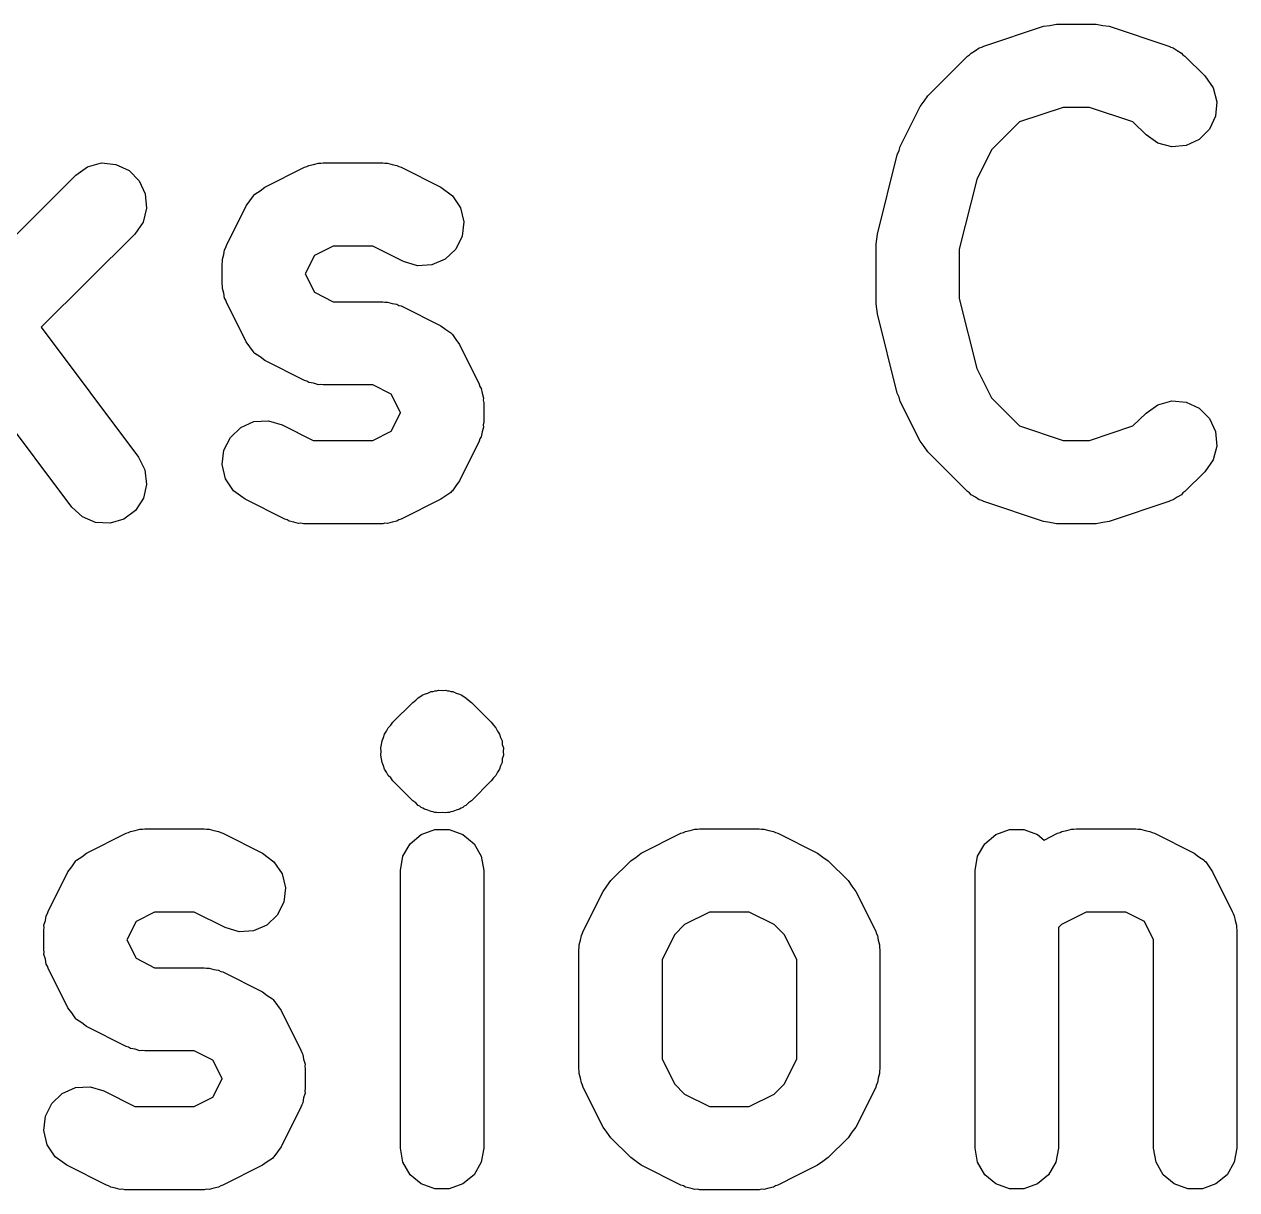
# Model space of a CAD drawing. Extents: x 94.4 to 182.1, y -155.6 to -78.6.
# Drawn here: x 133.43 to 137.8, y -155.263 to -151.063 of the extents above; entities that cross this region are included whole.
import ezdxf

# ---------------------------------------------------------------- set-up
doc = ezdxf.new("R2010")
doc.units = 0
doc.header["$MEASUREMENT"] = 0
doc.layers.add('BLACK', color=7, linetype='CONTINUOUS')

msp = doc.modelspace()

# ---------------------------------------------------------------- linework, layer by layer
at = {"layer": 'BLACK'}
for p, q in [((136.8882, -151.1418), (137.1032, -151.0698)), ((137.1032, -151.0698), (137.1262, -151.0668)), ((137.1262, -151.0668), (137.1502, -151.0628)), ((137.1502, -151.0628), (137.2932, -151.0628)), ((137.2932, -151.0628), (137.3172, -151.0668)), ((137.3172, -151.0668), (137.3402, -151.0698)), ((137.3402, -151.0698), (137.5552, -151.1418)), ((136.8432, -151.1668), (136.8582, -151.1578)), ((136.8582, -151.1578), (136.8722, -151.1478)), ((136.8722, -151.1478), (136.8812, -151.1458)), ((136.8812, -151.1458), (136.8882, -151.1418)), ((137.5552, -151.1418), (137.5622, -151.1458)), ((137.5622, -151.1458), (137.5712, -151.1478)), ((137.5712, -151.1478), (137.5852, -151.1578)), ((137.5852, -151.1578), (137.6012, -151.1668)), ((136.6872, -151.3208), (136.8302, -151.1778)), ((136.8302, -151.1778), (136.8372, -151.1728)), ((136.8372, -151.1728), (136.8432, -151.1668)), ((137.6012, -151.1668), (137.6062, -151.1728)), ((137.6062, -151.1728), (137.6132, -151.1778)), ((137.6132, -151.1778), (137.6852, -151.2488)), ((137.6852, -151.2488), (137.7152, -151.2918)), ((136.6732, -151.3398), (136.6872, -151.3208)), ((137.7152, -151.2918), (137.7282, -151.3418)), ((136.5872, -151.5028), (136.6592, -151.3598)), ((136.6592, -151.3598), (136.6732, -151.3398)), ((137.1742, -151.3628), (137.0172, -151.4148)), ((137.2692, -151.3628), (137.1742, -151.3628)), ((137.4262, -151.4148), (137.2692, -151.3628)), ((137.7282, -151.3418), (137.7242, -151.3938)), ((137.0172, -151.4148), (136.9162, -151.5158)), ((137.4732, -151.4608), (137.4262, -151.4148)), ((137.7242, -151.3938), (137.7022, -151.4408)), ((137.5152, -151.4908), (137.4732, -151.4608)), ((137.7022, -151.4408), (137.6652, -151.4778)), ((136.5832, -151.5178), (136.5872, -151.5028)), ((137.5662, -151.5048), (137.5152, -151.4908)), ((137.6182, -151.4998), (137.5662, -151.5048)), ((137.6652, -151.4778), (137.6182, -151.4998)), ((136.5052, -151.8188), (136.5762, -151.5328)), ((136.5762, -151.5328), (136.5832, -151.5178)), ((136.9162, -151.5158), (136.8632, -151.6218)), ((133.6162, -151.6068), (133.6582, -151.5768)), ((133.6582, -151.5768), (133.7082, -151.5628)), ((133.7082, -151.5628), (133.7602, -151.5678)), ((133.7602, -151.5678), (133.8082, -151.5898)), ((133.8082, -151.5898), (133.8442, -151.6268)), ((134.2972, -151.6498), (134.4402, -151.5778)), ((134.4402, -151.5778), (134.4482, -151.5758)), ((134.4482, -151.5758), (134.4562, -151.5718)), ((134.4562, -151.5718), (134.4732, -151.5688)), ((134.4732, -151.5688), (134.4902, -151.5638)), ((134.4902, -151.5638), (134.4992, -151.5638)), ((134.4992, -151.5638), (134.5072, -151.5628)), ((134.5072, -151.5628), (134.7222, -151.5628)), ((134.7222, -151.5628), (134.7302, -151.5638)), ((134.7302, -151.5638), (134.7392, -151.5638)), ((134.7392, -151.5638), (134.7562, -151.5688)), ((134.7562, -151.5688), (134.7732, -151.5718)), ((134.7732, -151.5718), (134.7802, -151.5758)), ((134.7802, -151.5758), (134.7892, -151.5778)), ((134.7892, -151.5778), (134.9322, -151.6498)), ((133.3002, -151.9218), (133.6162, -151.6068)), ((133.8442, -151.6268), (133.8662, -151.6738)), ((136.8632, -151.6218), (136.8002, -151.8738)), ((133.8662, -151.6738), (133.8712, -151.7258)), ((134.2432, -151.6988), (134.2562, -151.6808)), ((134.2562, -151.6808), (134.2592, -151.6778)), ((134.2592, -151.6778), (134.2612, -151.6748)), ((134.2612, -151.6748), (134.2802, -151.6628)), ((134.2802, -151.6628), (134.2972, -151.6498)), ((134.9322, -151.6498), (134.9732, -151.6808)), ((134.9732, -151.6808), (135.0022, -151.7238)), ((133.8712, -151.7258), (133.8582, -151.7758)), ((134.1592, -151.8598), (134.2302, -151.7168)), ((134.2302, -151.7168), (134.2432, -151.6988)), ((135.0022, -151.7238), (135.0142, -151.7748)), ((133.8582, -151.7758), (133.8282, -151.8188)), ((135.0142, -151.7748), (135.0082, -151.8268)), ((133.8282, -151.8188), (133.4912, -152.1548)), ((135.0082, -151.8268), (134.9852, -151.8728)), ((136.5002, -151.8548), (136.5032, -151.8368)), ((136.5002, -152.0698), (136.5002, -151.8548)), ((136.5032, -151.8368), (136.5052, -151.8188)), ((134.1442, -151.9098), (134.1492, -151.8928)), ((134.1492, -151.8928), (134.1522, -151.8758)), ((134.1522, -151.8758), (134.1562, -151.8678)), ((134.1562, -151.8678), (134.1592, -151.8598)), ((134.4762, -151.8958), (134.4432, -151.9618)), ((134.5432, -151.8628), (134.4762, -151.8958)), ((134.6862, -151.8628), (134.5432, -151.8628)), ((134.7972, -151.9178), (134.6862, -151.8628)), ((134.9852, -151.8728), (134.9472, -151.9088)), ((136.8002, -151.8738), (136.8002, -152.0508)), ((134.1432, -151.9268), (134.1452, -151.9178)), ((134.1432, -151.9978), (134.1432, -151.9268)), ((134.1452, -151.9178), (134.1442, -151.9098)), ((134.8472, -151.9328), (134.7972, -151.9178)), ((134.8992, -151.9298), (134.8472, -151.9328)), ((134.9472, -151.9088), (134.8992, -151.9298)), ((134.4432, -151.9618), (134.4432, -151.9628)), ((134.4432, -151.9628), (134.4762, -152.0288)), ((134.1452, -152.0068), (134.1432, -151.9978)), ((134.1442, -152.0148), (134.1452, -152.0068)), ((134.1492, -152.0318), (134.1442, -152.0148)), ((134.1522, -152.0498), (134.1492, -152.0318)), ((134.4762, -152.0288), (134.5432, -152.0628)), ((134.1562, -152.0568), (134.1522, -152.0498)), ((134.1592, -152.0648), (134.1562, -152.0568)), ((134.2302, -152.2078), (134.1592, -152.0648)), ((134.5432, -152.0628), (134.7222, -152.0628)), ((134.7222, -152.0628), (134.7302, -152.0638)), ((134.7302, -152.0638), (134.7392, -152.0638)), ((134.7392, -152.0638), (134.7562, -152.0688)), ((134.7562, -152.0688), (134.7732, -152.0718)), ((134.7732, -152.0718), (134.7802, -152.0758)), ((134.7802, -152.0758), (134.7892, -152.0778)), ((136.5032, -152.0878), (136.5002, -152.0698)), ((136.8002, -152.0508), (136.8632, -152.3028)), ((134.7892, -152.0778), (134.9322, -152.1498)), ((136.5052, -152.1058), (136.5032, -152.0878)), ((136.5762, -152.3918), (136.5052, -152.1058)), ((133.4912, -152.1548), (133.8422, -152.6228)), ((134.9322, -152.1498), (134.9492, -152.1628)), ((134.9492, -152.1628), (134.9682, -152.1748)), ((134.9682, -152.1748), (134.9702, -152.1778)), ((134.9702, -152.1778), (134.9732, -152.1808)), ((134.9732, -152.1808), (134.9852, -152.1988)), ((134.9852, -152.1988), (134.9992, -152.2168)), ((134.2432, -152.2258), (134.2302, -152.2078)), ((134.2562, -152.2438), (134.2432, -152.2258)), ((134.2592, -152.2468), (134.2562, -152.2438)), ((134.2612, -152.2498), (134.2592, -152.2468)), ((134.2802, -152.2618), (134.2612, -152.2498)), ((134.9992, -152.2168), (135.0702, -152.3598)), ((134.2972, -152.2748), (134.2802, -152.2618)), ((134.4402, -152.3468), (134.2972, -152.2748)), ((136.8632, -152.3028), (136.9162, -152.4088)), ((134.4482, -152.3488), (134.4402, -152.3468)), ((134.4562, -152.3538), (134.4482, -152.3488)), ((134.4732, -152.3568), (134.4562, -152.3538)), ((134.4902, -152.3618), (134.4732, -152.3568)), ((134.4992, -152.3608), (134.4902, -152.3618)), ((134.5072, -152.3628), (134.4992, -152.3608)), ((134.6862, -152.3628), (134.5072, -152.3628)), ((134.7532, -152.3958), (134.6862, -152.3628)), ((135.0702, -152.3598), (135.0722, -152.3678)), ((135.0722, -152.3678), (135.0772, -152.3758)), ((135.0772, -152.3758), (135.0802, -152.3928)), ((133.6022, -152.8028), (133.3002, -152.4008)), ((134.7862, -152.4618), (134.7532, -152.3958)), ((135.0802, -152.3928), (135.0852, -152.4098)), ((135.0852, -152.4098), (135.0842, -152.4178)), ((135.0842, -152.4178), (135.0862, -152.4268)), ((136.5832, -152.4068), (136.5762, -152.3918)), ((136.5872, -152.4228), (136.5832, -152.4068)), ((136.6592, -152.5648), (136.5872, -152.4228)), ((136.9162, -152.4088), (137.0172, -152.5098)), ((137.5152, -152.4338), (137.5662, -152.4198)), ((137.5662, -152.4198), (137.6182, -152.4248)), ((137.6182, -152.4248), (137.6652, -152.4468)), ((134.7532, -152.5288), (134.7862, -152.4628)), ((134.7862, -152.4628), (134.7862, -152.4618)), ((135.0862, -152.4268), (135.0862, -152.4978)), ((137.4262, -152.5098), (137.4732, -152.4638)), ((137.4732, -152.4638), (137.5152, -152.4338)), ((137.6652, -152.4468), (137.7022, -152.4838)), ((134.2102, -152.5158), (134.2582, -152.4948)), ((134.2582, -152.4948), (134.3102, -152.4918)), ((134.3102, -152.4918), (134.3602, -152.5068)), ((134.3602, -152.5068), (134.4712, -152.5628)), ((135.0862, -152.4978), (135.0842, -152.5068)), ((135.0842, -152.5068), (135.0852, -152.5148)), ((137.0172, -152.5098), (137.1742, -152.5628)), ((137.2692, -152.5628), (137.4262, -152.5098)), ((137.7022, -152.4838), (137.7242, -152.5308)), ((134.1492, -152.5978), (134.1732, -152.5518)), ((134.1732, -152.5518), (134.2102, -152.5158)), ((134.6862, -152.5628), (134.7532, -152.5288)), ((135.0772, -152.5498), (135.0722, -152.5568)), ((135.0802, -152.5318), (135.0772, -152.5498)), ((135.0852, -152.5148), (135.0802, -152.5318)), ((137.7242, -152.5308), (137.7282, -152.5828)), ((134.1432, -152.6498), (134.1492, -152.5978)), ((134.4712, -152.5628), (134.6862, -152.5628)), ((135.0702, -152.5648), (134.9992, -152.7078)), ((135.0722, -152.5568), (135.0702, -152.5648)), ((136.6732, -152.5848), (136.6592, -152.5648)), ((136.6872, -152.6038), (136.6732, -152.5848)), ((137.1742, -152.5628), (137.2692, -152.5628)), ((137.7282, -152.5828), (137.7152, -152.6328)), ((133.8422, -152.6228), (133.8652, -152.6688)), ((136.8302, -152.7468), (136.6872, -152.6038)), ((137.7152, -152.6328), (137.6852, -152.6758)), ((133.8652, -152.6688), (133.8712, -152.7208)), ((134.1552, -152.7008), (134.1432, -152.6498)), ((137.6852, -152.6758), (137.6132, -152.7468)), ((133.8712, -152.7208), (133.8602, -152.7708)), ((134.1842, -152.7438), (134.1552, -152.7008)), ((134.9852, -152.7258), (134.9732, -152.7438)), ((134.9992, -152.7078), (134.9852, -152.7258)), ((133.8602, -152.7708), (133.8312, -152.8148)), ((134.2262, -152.7748), (134.1842, -152.7438)), ((134.3692, -152.8468), (134.2262, -152.7748)), ((134.9322, -152.7748), (134.7892, -152.8468)), ((134.9492, -152.7618), (134.9322, -152.7748)), ((134.9682, -152.7498), (134.9492, -152.7618)), ((134.9702, -152.7468), (134.9682, -152.7498)), ((134.9732, -152.7438), (134.9702, -152.7468)), ((136.8372, -152.7518), (136.8302, -152.7468)), ((136.8432, -152.7588), (136.8372, -152.7518)), ((136.8582, -152.7668), (136.8432, -152.7588)), ((136.8722, -152.7768), (136.8582, -152.7668)), ((137.5852, -152.7668), (137.5712, -152.7768)), ((137.6012, -152.7588), (137.5852, -152.7668)), ((137.6062, -152.7518), (137.6012, -152.7588)), ((137.6132, -152.7468), (137.6062, -152.7518)), ((133.6402, -152.8378), (133.6022, -152.8028)), ((133.8312, -152.8148), (133.7892, -152.8458)), ((136.8812, -152.7788), (136.8722, -152.7768)), ((136.8882, -152.7828), (136.8812, -152.7788)), ((137.1032, -152.8548), (136.8882, -152.7828)), ((137.5552, -152.7828), (137.3402, -152.8548)), ((137.5622, -152.7788), (137.5552, -152.7828)), ((137.5712, -152.7768), (137.5622, -152.7788)), ((133.6872, -152.8588), (133.6402, -152.8378)), ((133.7402, -152.8608), (133.6872, -152.8588)), ((133.7892, -152.8458), (133.7402, -152.8608)), ((134.3772, -152.8488), (134.3692, -152.8468)), ((134.3852, -152.8538), (134.3772, -152.8488)), ((134.4022, -152.8568), (134.3852, -152.8538)), ((134.4192, -152.8618), (134.4022, -152.8568)), ((134.4272, -152.8608), (134.4192, -152.8618)), ((134.4362, -152.8628), (134.4272, -152.8608)), ((134.7302, -152.8608), (134.7222, -152.8628)), ((134.7392, -152.8618), (134.7302, -152.8608)), ((134.7562, -152.8568), (134.7392, -152.8618)), ((134.7732, -152.8538), (134.7562, -152.8568)), ((134.7802, -152.8488), (134.7732, -152.8538)), ((134.7892, -152.8468), (134.7802, -152.8488)), ((137.1262, -152.8578), (137.1032, -152.8548)), ((137.1502, -152.8628), (137.1262, -152.8578)), ((137.3172, -152.8578), (137.2932, -152.8628)), ((137.3402, -152.8548), (137.3172, -152.8578)), ((134.7222, -152.8628), (134.4362, -152.8628)), ((137.2932, -152.8628), (137.1502, -152.8628)), ((134.8722, -153.4768), (134.8852, -153.4728)), ((134.8852, -153.4728), (134.8972, -153.4678)), ((134.8972, -153.4678), (134.9042, -153.4668)), ((134.9042, -153.4668), (134.9102, -153.4648)), ((134.9102, -153.4648), (134.9162, -153.4648)), ((134.9162, -153.4648), (134.9232, -153.4628)), ((134.9232, -153.4628), (134.9362, -153.4638)), ((134.9362, -153.4638), (134.9492, -153.4628)), ((134.9492, -153.4628), (134.9552, -153.4648)), ((134.9552, -153.4648), (134.9622, -153.4648)), ((134.9622, -153.4648), (134.9682, -153.4668)), ((134.9682, -153.4668), (134.9752, -153.4678)), ((134.9752, -153.4678), (134.9872, -153.4728)), ((134.9872, -153.4728), (134.9992, -153.4768)), ((134.7582, -153.5778), (134.8302, -153.5068)), ((134.8302, -153.5068), (134.8412, -153.4988)), ((134.8412, -153.4988), (134.8502, -153.4898)), ((134.8502, -153.4898), (134.8562, -153.4868)), ((134.8562, -153.4868), (134.8612, -153.4828)), ((134.8612, -153.4828), (134.8672, -153.4798)), ((134.8672, -153.4798), (134.8722, -153.4768)), ((134.9992, -153.4768), (135.0052, -153.4798)), ((135.0052, -153.4798), (135.0112, -153.4828)), ((135.0112, -153.4828), (135.0162, -153.4868)), ((135.0162, -153.4868), (135.0222, -153.4898)), ((135.0222, -153.4898), (135.0312, -153.4988)), ((135.0312, -153.4988), (135.0422, -153.5068)), ((135.0422, -153.5068), (135.1132, -153.5778)), ((134.7362, -153.6098), (134.7422, -153.5978)), ((134.7422, -153.5978), (134.7512, -153.5888)), ((134.7512, -153.5888), (134.7582, -153.5778)), ((135.1132, -153.5778), (135.1212, -153.5888)), ((135.1212, -153.5888), (135.1302, -153.5978)), ((135.1302, -153.5978), (135.1362, -153.6098)), ((134.7182, -153.6578), (134.7202, -153.6448)), ((134.7202, -153.6448), (134.7252, -153.6328)), ((134.7252, -153.6328), (134.7282, -153.6208)), ((134.7282, -153.6208), (134.7362, -153.6098)), ((135.1362, -153.6098), (135.1432, -153.6208)), ((135.1432, -153.6208), (135.1472, -153.6328)), ((135.1472, -153.6328), (135.1522, -153.6448)), ((135.1522, -153.6448), (135.1532, -153.6578)), ((134.7152, -153.6708), (134.7182, -153.6578)), ((134.7162, -153.6838), (134.7152, -153.6708)), ((134.7152, -153.6968), (134.7162, -153.6838)), ((135.1532, -153.6578), (135.1572, -153.6708)), ((135.1572, -153.6708), (135.1562, -153.6838)), ((135.1562, -153.6838), (135.1572, -153.6968)), ((134.7182, -153.7098), (134.7152, -153.6968)), ((134.7202, -153.7228), (134.7182, -153.7098)), ((134.7252, -153.7348), (134.7202, -153.7228)), ((134.7282, -153.7468), (134.7252, -153.7348)), ((135.1472, -153.7348), (135.1432, -153.7468)), ((135.1522, -153.7228), (135.1472, -153.7348)), ((135.1532, -153.7098), (135.1522, -153.7228)), ((135.1572, -153.6968), (135.1532, -153.7098)), ((134.7362, -153.7578), (134.7282, -153.7468)), ((134.7422, -153.7698), (134.7362, -153.7578)), ((134.7512, -153.7788), (134.7422, -153.7698)), ((134.7582, -153.7898), (134.7512, -153.7788)), ((135.1212, -153.7788), (135.1132, -153.7898)), ((135.1302, -153.7698), (135.1212, -153.7788)), ((135.1362, -153.7578), (135.1302, -153.7698)), ((135.1432, -153.7468), (135.1362, -153.7578)), ((134.8302, -153.8608), (134.7582, -153.7898)), ((135.1132, -153.7898), (135.0422, -153.8608)), ((134.8412, -153.8688), (134.8302, -153.8608)), ((135.0422, -153.8608), (135.0312, -153.8688)), ((134.8502, -153.8778), (134.8412, -153.8688)), ((134.8562, -153.8808), (134.8502, -153.8778)), ((134.8612, -153.8848), (134.8562, -153.8808)), ((134.8672, -153.8878), (134.8612, -153.8848)), ((134.8722, -153.8908), (134.8672, -153.8878)), ((134.8852, -153.8948), (134.8722, -153.8908)), ((134.8972, -153.8998), (134.8852, -153.8948)), ((134.9042, -153.9008), (134.8972, -153.8998)), ((134.9102, -153.9028), (134.9042, -153.9008)), ((134.9162, -153.9028), (134.9102, -153.9028)), ((134.9232, -153.9048), (134.9162, -153.9028)), ((134.9362, -153.9038), (134.9232, -153.9048)), ((134.9492, -153.9048), (134.9362, -153.9038)), ((134.9552, -153.9028), (134.9492, -153.9048)), ((134.9622, -153.9028), (134.9552, -153.9028)), ((134.9682, -153.9008), (134.9622, -153.9028)), ((134.9752, -153.8998), (134.9682, -153.9008)), ((134.9872, -153.8948), (134.9752, -153.8998)), ((134.9992, -153.8908), (134.9872, -153.8948)), ((135.0052, -153.8878), (134.9992, -153.8908)), ((135.0112, -153.8848), (135.0052, -153.8878)), ((135.0162, -153.8808), (135.0112, -153.8848)), ((135.0222, -153.8778), (135.0162, -153.8808)), ((135.0312, -153.8688), (135.0222, -153.8778)), ((133.6542, -154.0498), (133.7972, -153.9778)), ((133.7972, -153.9778), (133.8062, -153.9758)), ((133.8062, -153.9758), (133.8132, -153.9718)), ((133.8132, -153.9718), (133.8302, -153.9688)), ((133.8302, -153.9688), (133.8472, -153.9638)), ((133.8472, -153.9638), (133.8562, -153.9638)), ((133.8562, -153.9638), (133.8642, -153.9628)), ((133.8642, -153.9628), (134.0792, -153.9628)), ((134.0792, -153.9628), (134.0872, -153.9638)), ((134.0872, -153.9638), (134.0962, -153.9638)), ((134.0962, -153.9638), (134.1132, -153.9688)), ((134.1132, -153.9688), (134.1302, -153.9718)), ((134.1302, -153.9718), (134.1382, -153.9758)), ((134.1382, -153.9758), (134.1462, -153.9778)), ((134.1462, -153.9778), (134.2892, -154.0498)), ((134.8212, -154.0158), (134.8612, -153.9828)), ((134.8612, -153.9828), (134.9102, -153.9648)), ((134.9102, -153.9648), (134.9622, -153.9648)), ((134.9622, -153.9648), (135.0112, -153.9828)), ((135.0112, -153.9828), (135.0512, -154.0158)), ((135.6542, -154.0498), (135.7972, -153.9778)), ((135.7972, -153.9778), (135.8062, -153.9758)), ((135.8062, -153.9758), (135.8132, -153.9718)), ((135.8132, -153.9718), (135.8302, -153.9688)), ((135.8302, -153.9688), (135.8472, -153.9638)), ((135.8472, -153.9638), (135.8562, -153.9638)), ((135.8562, -153.9638), (135.8642, -153.9628)), ((135.8642, -153.9628), (136.0792, -153.9628)), ((136.0792, -153.9628), (136.0872, -153.9638)), ((136.0872, -153.9638), (136.0962, -153.9638)), ((136.0962, -153.9638), (136.1132, -153.9688)), ((136.1132, -153.9688), (136.1302, -153.9718)), ((136.1302, -153.9718), (136.1382, -153.9758)), ((136.1382, -153.9758), (136.1462, -153.9778)), ((136.1462, -153.9778), (136.2892, -154.0498)), ((136.8922, -154.0158), (136.9322, -153.9828)), ((136.9322, -153.9828), (136.9812, -153.9648)), ((136.9812, -153.9648), (137.0332, -153.9648)), ((137.0332, -153.9648), (137.0822, -153.9828)), ((137.0822, -153.9828), (137.1062, -154.0028)), ((137.1062, -154.0028), (137.1542, -153.9778)), ((137.1542, -153.9778), (137.1632, -153.9758)), ((137.1632, -153.9758), (137.1702, -153.9718)), ((137.1702, -153.9718), (137.1882, -153.9688)), ((137.1882, -153.9688), (137.2042, -153.9638)), ((137.2042, -153.9638), (137.2132, -153.9638)), ((137.2132, -153.9638), (137.2222, -153.9628)), ((137.2222, -153.9628), (137.4362, -153.9628)), ((137.4362, -153.9628), (137.4442, -153.9638)), ((137.4442, -153.9638), (137.4532, -153.9638)), ((137.4532, -153.9638), (137.4702, -153.9688)), ((137.4702, -153.9688), (137.4872, -153.9718)), ((137.4872, -153.9718), (137.4952, -153.9758)), ((137.4952, -153.9758), (137.5032, -153.9778)), ((137.5032, -153.9778), (137.6462, -154.0498)), ((134.7952, -154.0608), (134.8212, -154.0158)), ((135.0512, -154.0158), (135.0772, -154.0608)), ((136.8662, -154.0608), (136.8922, -154.0158)), ((133.6012, -154.0988), (133.6132, -154.0808)), ((133.6132, -154.0808), (133.6162, -154.0778)), ((133.6162, -154.0778), (133.6182, -154.0748)), ((133.6182, -154.0748), (133.6372, -154.0628)), ((133.6372, -154.0628), (133.6542, -154.0498)), ((134.2892, -154.0498), (134.3302, -154.0808)), ((134.3302, -154.0808), (134.3592, -154.1238)), ((134.7862, -154.1128), (134.7952, -154.0608)), ((135.0772, -154.0608), (135.0862, -154.1128)), ((135.5442, -154.1488), (135.6162, -154.0778)), ((135.6162, -154.0778), (135.6352, -154.0638)), ((135.6352, -154.0638), (135.6542, -154.0498)), ((136.2892, -154.0498), (136.3082, -154.0638)), ((136.3082, -154.0638), (136.3282, -154.0778)), ((136.3282, -154.0778), (136.3992, -154.1488)), ((136.8572, -154.1128), (136.8662, -154.0608)), ((137.6462, -154.0498), (137.6632, -154.0628)), ((137.6632, -154.0628), (137.6822, -154.0748)), ((137.6822, -154.0748), (137.6842, -154.0778)), ((137.6842, -154.0778), (137.6882, -154.0808)), ((137.6882, -154.0808), (137.7002, -154.0988)), ((133.5162, -154.2598), (133.5872, -154.1168)), ((133.5872, -154.1168), (133.6012, -154.0988)), ((134.3592, -154.1238), (134.3712, -154.1748)), ((134.7862, -155.1128), (134.7862, -154.1128)), ((135.0862, -154.1128), (135.0862, -155.1128)), ((136.8572, -155.1128), (136.8572, -154.1128)), ((137.7002, -154.0988), (137.7132, -154.1168)), ((137.7132, -154.1168), (137.7842, -154.2598)), ((135.5162, -154.1878), (135.5302, -154.1688)), ((135.5302, -154.1688), (135.5442, -154.1488)), ((136.3992, -154.1488), (136.4132, -154.1688)), ((136.4132, -154.1688), (136.4272, -154.1878)), ((134.3712, -154.1748), (134.3652, -154.2268)), ((135.4452, -154.3308), (135.5162, -154.1878)), ((136.4272, -154.1878), (136.4992, -154.3308)), ((133.5142, -154.2678), (133.5162, -154.2598)), ((134.3652, -154.2268), (134.3422, -154.2728)), ((137.7842, -154.2598), (137.7872, -154.2678)), ((133.5012, -154.3098), (133.5062, -154.2928)), ((133.5062, -154.2928), (133.5092, -154.2758)), ((133.5092, -154.2758), (133.5142, -154.2678)), ((133.8332, -154.2958), (133.8002, -154.3618)), ((133.9002, -154.2628), (133.8332, -154.2958)), ((134.0432, -154.2628), (133.9002, -154.2628)), ((134.1542, -154.3178), (134.0432, -154.2628)), ((134.3422, -154.2728), (134.3042, -154.3088)), ((135.9002, -154.2628), (135.8102, -154.3068)), ((136.0432, -154.2628), (135.9002, -154.2628)), ((136.1332, -154.3068), (136.0432, -154.2628)), ((137.2572, -154.2628), (137.1682, -154.3068)), ((137.4002, -154.2628), (137.2572, -154.2628)), ((137.4672, -154.2958), (137.4002, -154.2628)), ((137.5002, -154.3618), (137.4672, -154.2958)), ((137.7872, -154.2678), (137.7912, -154.2758)), ((137.7912, -154.2758), (137.7942, -154.2928)), ((137.7942, -154.2928), (137.7992, -154.3098)), ((133.5002, -154.3268), (133.5022, -154.3178)), ((133.5002, -154.3978), (133.5002, -154.3268)), ((133.5022, -154.3178), (133.5012, -154.3098)), ((134.2042, -154.3328), (134.1542, -154.3178)), ((134.2562, -154.3298), (134.2042, -154.3328)), ((134.3042, -154.3088), (134.2562, -154.3298)), ((135.4352, -154.3638), (135.4382, -154.3468)), ((135.4382, -154.3468), (135.4422, -154.3388)), ((135.4422, -154.3388), (135.4452, -154.3308)), ((135.7732, -154.3438), (135.7292, -154.4338)), ((135.8102, -154.3068), (135.7732, -154.3438)), ((136.1702, -154.3438), (136.1332, -154.3068)), ((136.2142, -154.4338), (136.1702, -154.3438)), ((136.4992, -154.3308), (136.5012, -154.3388)), ((136.5012, -154.3388), (136.5052, -154.3468)), ((136.5052, -154.3468), (136.5082, -154.3638)), ((137.1682, -154.3068), (137.1572, -154.3178)), ((137.1572, -154.3178), (137.1572, -155.1128)), ((137.7992, -154.3098), (137.7992, -154.3178)), ((137.7992, -154.3178), (137.8002, -154.3268)), ((137.8002, -154.3268), (137.8002, -155.1128)), ((133.8002, -154.3618), (133.8002, -154.3628)), ((133.8002, -154.3628), (133.8332, -154.4288)), ((135.4292, -154.3978), (135.4302, -154.3898)), ((135.4302, -154.3808), (135.4352, -154.3638)), ((135.4302, -154.3898), (135.4302, -154.3808)), ((136.5082, -154.3638), (136.5132, -154.3808)), ((136.5132, -154.3808), (136.5132, -154.3898)), ((136.5132, -154.3898), (136.5142, -154.3978)), ((137.5002, -155.1128), (137.5002, -154.3618)), ((133.5022, -154.4068), (133.5002, -154.3978)), ((133.5012, -154.4148), (133.5022, -154.4068)), ((133.5062, -154.4318), (133.5012, -154.4148)), ((133.5092, -154.4498), (133.5062, -154.4318)), ((133.8332, -154.4288), (133.9002, -154.4628)), ((135.4292, -154.8268), (135.4292, -154.3978)), ((135.7292, -154.4338), (135.7292, -154.7908)), ((136.2142, -154.7908), (136.2142, -154.4338)), ((136.5142, -154.3978), (136.5142, -154.8268)), ((133.5142, -154.4568), (133.5092, -154.4498)), ((133.5162, -154.4648), (133.5142, -154.4568)), ((133.5872, -154.6078), (133.5162, -154.4648)), ((133.9002, -154.4628), (134.0792, -154.4628)), ((134.0792, -154.4628), (134.0872, -154.4638)), ((134.0872, -154.4638), (134.0962, -154.4638)), ((134.0962, -154.4638), (134.1132, -154.4688)), ((134.1132, -154.4688), (134.1302, -154.4718)), ((134.1302, -154.4718), (134.1382, -154.4758)), ((134.1382, -154.4758), (134.1462, -154.4778)), ((134.1462, -154.4778), (134.2892, -154.5498)), ((134.2892, -154.5498), (134.3062, -154.5628)), ((134.3062, -154.5628), (134.3252, -154.5748)), ((133.6012, -154.6258), (133.5872, -154.6078)), ((134.3252, -154.5748), (134.3272, -154.5778)), ((134.3272, -154.5778), (134.3302, -154.5808)), ((134.3302, -154.5808), (134.3432, -154.5988)), ((134.3432, -154.5988), (134.3562, -154.6168)), ((133.6132, -154.6438), (133.6012, -154.6258)), ((133.6162, -154.6468), (133.6132, -154.6438)), ((133.6182, -154.6498), (133.6162, -154.6468)), ((133.6372, -154.6618), (133.6182, -154.6498)), ((134.3562, -154.6168), (134.4272, -154.7598)), ((133.6542, -154.6748), (133.6372, -154.6618)), ((133.7972, -154.7468), (133.6542, -154.6748)), ((133.8062, -154.7488), (133.7972, -154.7468)), ((133.8132, -154.7538), (133.8062, -154.7488)), ((133.8302, -154.7568), (133.8132, -154.7538)), ((133.8472, -154.7618), (133.8302, -154.7568)), ((133.8562, -154.7608), (133.8472, -154.7618)), ((133.8642, -154.7628), (133.8562, -154.7608)), ((134.0432, -154.7628), (133.8642, -154.7628)), ((134.1102, -154.7958), (134.0432, -154.7628)), ((134.4272, -154.7598), (134.4302, -154.7678)), ((134.4302, -154.7678), (134.4342, -154.7758)), ((134.4342, -154.7758), (134.4372, -154.7928)), ((134.1432, -154.8618), (134.1102, -154.7958)), ((134.4372, -154.7928), (134.4422, -154.8098)), ((134.4422, -154.8098), (134.4412, -154.8178)), ((134.4412, -154.8178), (134.4432, -154.8268)), ((134.4432, -154.8268), (134.4432, -154.8978)), ((135.4302, -154.8348), (135.4292, -154.8268)), ((135.7292, -154.7908), (135.7732, -154.8808)), ((136.1702, -154.8808), (136.2142, -154.7908)), ((136.5142, -154.8268), (136.5132, -154.8348)), ((134.1102, -154.9288), (134.1432, -154.8628)), ((134.1432, -154.8628), (134.1432, -154.8618)), ((135.4302, -154.8438), (135.4302, -154.8348)), ((135.4352, -154.8608), (135.4302, -154.8438)), ((135.4382, -154.8778), (135.4352, -154.8608)), ((136.5082, -154.8608), (136.5052, -154.8778)), ((136.5132, -154.8438), (136.5082, -154.8608)), ((136.5132, -154.8348), (136.5132, -154.8438)), ((133.5302, -154.9518), (133.5672, -154.9158)), ((133.5672, -154.9158), (133.6152, -154.8948)), ((133.6152, -154.8948), (133.6672, -154.8918)), ((133.6672, -154.8918), (133.7172, -154.9068)), ((133.7172, -154.9068), (133.8282, -154.9628)), ((134.4422, -154.9148), (134.4372, -154.9318)), ((134.4432, -154.8978), (134.4412, -154.9068)), ((134.4412, -154.9068), (134.4422, -154.9148)), ((135.4422, -154.8858), (135.4382, -154.8778)), ((135.4452, -154.8938), (135.4422, -154.8858)), ((135.5162, -155.0368), (135.4452, -154.8938)), ((135.7732, -154.8808), (135.8102, -154.9178)), ((136.1332, -154.9178), (136.1702, -154.8808)), ((136.4992, -154.8938), (136.4272, -155.0368)), ((136.5012, -154.8858), (136.4992, -154.8938)), ((136.5052, -154.8778), (136.5012, -154.8858)), ((133.5062, -154.9978), (133.5302, -154.9518)), ((134.0432, -154.9628), (134.1102, -154.9288)), ((134.4302, -154.9568), (134.4272, -154.9648)), ((134.4342, -154.9498), (134.4302, -154.9568)), ((134.4372, -154.9318), (134.4342, -154.9498)), ((135.8102, -154.9178), (135.9002, -154.9628)), ((136.0432, -154.9628), (136.1332, -154.9178)), ((133.5002, -155.0498), (133.5062, -154.9978)), ((133.8282, -154.9628), (134.0432, -154.9628)), ((134.4272, -154.9648), (134.3562, -155.1078)), ((135.9002, -154.9628), (136.0432, -154.9628)), ((135.5302, -155.0558), (135.5162, -155.0368)), ((136.4272, -155.0368), (136.4132, -155.0558)), ((133.5132, -155.1008), (133.5002, -155.0498)), ((135.5442, -155.0758), (135.5302, -155.0558)), ((135.6162, -155.1468), (135.5442, -155.0758)), ((136.3992, -155.0758), (136.3282, -155.1468)), ((136.4132, -155.0558), (136.3992, -155.0758)), ((133.5412, -155.1438), (133.5132, -155.1008)), ((134.3432, -155.1258), (134.3302, -155.1438)), ((134.3562, -155.1078), (134.3432, -155.1258)), ((134.7952, -155.1638), (134.7862, -155.1128)), ((135.0862, -155.1128), (135.0772, -155.1638)), ((136.8662, -155.1638), (136.8572, -155.1128)), ((137.1572, -155.1128), (137.1482, -155.1638)), ((137.5092, -155.1638), (137.5002, -155.1128)), ((137.8002, -155.1128), (137.7912, -155.1638)), ((133.5832, -155.1748), (133.5412, -155.1438)), ((133.7262, -155.2468), (133.5832, -155.1748)), ((134.2892, -155.1748), (134.1462, -155.2468)), ((134.3062, -155.1618), (134.2892, -155.1748)), ((134.3252, -155.1498), (134.3062, -155.1618)), ((134.3272, -155.1468), (134.3252, -155.1498)), ((134.3302, -155.1438), (134.3272, -155.1468)), ((134.8212, -155.2088), (134.7952, -155.1638)), ((135.0772, -155.1638), (135.0512, -155.2088)), ((135.6352, -155.1608), (135.6162, -155.1468)), ((135.6542, -155.1748), (135.6352, -155.1608)), ((135.7972, -155.2468), (135.6542, -155.1748)), ((136.2892, -155.1748), (136.2142, -155.2118)), ((136.3082, -155.1608), (136.2892, -155.1748)), ((136.3282, -155.1468), (136.3082, -155.1608)), ((136.8922, -155.2088), (136.8662, -155.1638)), ((137.1482, -155.1638), (137.1222, -155.2088)), ((137.5352, -155.2088), (137.5092, -155.1638)), ((137.7912, -155.1638), (137.7652, -155.2088)), ((134.8612, -155.2418), (134.8212, -155.2088)), ((135.0512, -155.2088), (135.0112, -155.2418)), ((136.2142, -155.2118), (136.1462, -155.2468)), ((136.9322, -155.2418), (136.8922, -155.2088)), ((137.1222, -155.2088), (137.0822, -155.2418)), ((137.5752, -155.2418), (137.5352, -155.2088)), ((137.7652, -155.2088), (137.7252, -155.2418)), ((133.7342, -155.2488), (133.7262, -155.2468)), ((133.7422, -155.2538), (133.7342, -155.2488)), ((133.7592, -155.2568), (133.7422, -155.2538)), ((133.7762, -155.2618), (133.7592, -155.2568)), ((133.7842, -155.2608), (133.7762, -155.2618)), ((133.7932, -155.2628), (133.7842, -155.2608)), ((134.0792, -155.2628), (133.7932, -155.2628)), ((134.0872, -155.2608), (134.0792, -155.2628)), ((134.0962, -155.2618), (134.0872, -155.2608)), ((134.1132, -155.2568), (134.0962, -155.2618)), ((134.1302, -155.2538), (134.1132, -155.2568)), ((134.1382, -155.2488), (134.1302, -155.2538)), ((134.1462, -155.2468), (134.1382, -155.2488)), ((134.9102, -155.2598), (134.8612, -155.2418)), ((134.9622, -155.2598), (134.9102, -155.2598)), ((135.0112, -155.2418), (134.9622, -155.2598)), ((135.8062, -155.2488), (135.7972, -155.2468)), ((135.8132, -155.2538), (135.8062, -155.2488)), ((135.8302, -155.2568), (135.8132, -155.2538)), ((135.8472, -155.2618), (135.8302, -155.2568)), ((135.8562, -155.2608), (135.8472, -155.2618)), ((135.8642, -155.2628), (135.8562, -155.2608)), ((136.0792, -155.2628), (135.8642, -155.2628)), ((136.0872, -155.2608), (136.0792, -155.2628)), ((136.0962, -155.2618), (136.0872, -155.2608)), ((136.1132, -155.2568), (136.0962, -155.2618)), ((136.1302, -155.2538), (136.1132, -155.2568)), ((136.1382, -155.2488), (136.1302, -155.2538)), ((136.1462, -155.2468), (136.1382, -155.2488)), ((136.9812, -155.2598), (136.9322, -155.2418)), ((137.0332, -155.2598), (136.9812, -155.2598)), ((137.0822, -155.2418), (137.0332, -155.2598)), ((137.6242, -155.2598), (137.5752, -155.2418)), ((137.6762, -155.2598), (137.6242, -155.2598)), ((137.7252, -155.2418), (137.6762, -155.2598))]:
    msp.add_line(p, q, dxfattribs=at)

doc.saveas('drawing.dxf')
